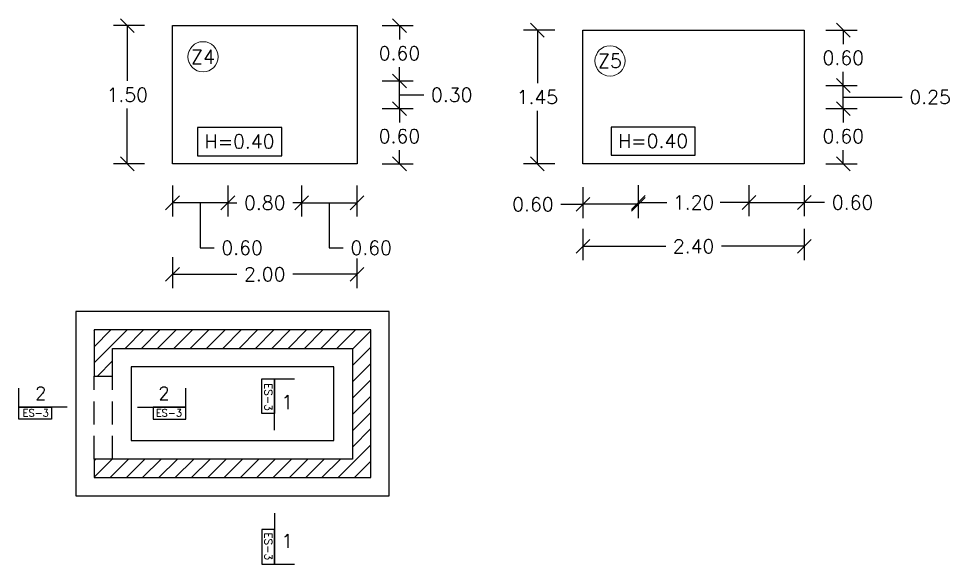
# Model space of a CAD drawing. Header units: metres. Extents: x -25 to 234, y -27 to 52.
# Drawn here: x 114.08 to 124.23, y -26.94 to -21.02 of the extents above; entities that cross this region are included whole.
import ezdxf

# ---------------------------------------------------------------- set-up
doc = ezdxf.new("R2010")
doc.units = ezdxf.units.M
doc.header["$LTSCALE"] = 0.1
doc.header["$MEASUREMENT"] = 0
doc.header["$PDMODE"] = 66
doc.linetypes.add('CONTINUA', pattern=[0])
doc.linetypes.add('HIDDEN', pattern=[0.375, 0.25, -0.125])
doc.layers.add('0-S-GRID-IDEN', color=1, linetype='Continuous', lineweight=9)
for name, color, linetype in [('DIMENSIONES', 7, 'Continuous'), ('DIMTEXTO', 4, 'Continuous'), ('HATCH', 8, 'Continuous'), ('MUROS', 7, 'Continuous'), ('TEXTOS', 4, 'Continuous'), ('VIGAS', 1, 'HIDDEN'), ('ZAPATAS', 6, 'Continuous')]:
    doc.layers.add(name, color=color, linetype=linetype)
doc.styles.add('SMPLEX', font='simplex.shx')
doc.dimstyles.new('DIM-75', dxfattribs={"dimscale": 0.75, "dimtxt": 0.2, "dimasz": 0.2, "dimexe": 0.2, "dimexo": 0.2, "dimgap": 0.1, "dimtad": 0, "dimtih": 1, "dimtoh": 1, "dimzin": 0, "dimdsep": 46, "dimtxsty": 'SMPLEX', "dimblk1": 'OBLIQUE', "dimblk2": 'OBLIQUE', "dimsah": 1, "dimcen": 0.2, "dimclrd": 4, "dimclre": 4, "dimclrt": 4, "dimadec": 0, "dimazin": 0, "dimtfac": 1, "dimtmove": 1, "dimatfit": 3, "dimldrblk": 'OPEN30', "dimfxl": 0.25, "dimfxlon": 1, "dimtfill": 1, "dimtolj": 1, "dimtzin": 0, "dimarcsym": 0})

# ---------------------------------------------------------------- blocks, each defined once
blk = doc.blocks.new('_Oblique')
at = {"color": 0, "linetype": 'ByBlock', "lineweight": -2}
blk.add_line((-0.5, -0.5), (0.5, 0.5), dxfattribs=at)
blk = doc.blocks.new('*D365')
at = {"layer": 'Defpoints', "color": 0, "linetype": 'CONTINUA', "transparency": 16777216}
for p in [(120.799, -21.995), (121.999, -21.995), (121.999, -23.013)]:
    blk.add_point(p, dxfattribs=at)
at = {"layer": 'DIMENSIONES', "color": 4, "linetype": 'CONTINUA', "lineweight": -2, "transparency": 16777216}
for p, q in [((120.799, -22.826), (120.799, -23.163)), ((121.999, -22.826), (121.999, -23.163)), ((120.799, -23.013), (121.11, -23.013)), ((121.999, -23.013), (121.688, -23.013))]:
    blk.add_line(p, q, dxfattribs=at)
at = {"layer": 'DIMENSIONES', "color": 4, "linetype": 'CONTINUA', "lineweight": -2, "transparency": 16777216, "xscale": 0.15, "yscale": 0.15, "zscale": 0.15, "rotation": 180}
blk.add_blockref('_Oblique', (120.799, -23.013), dxfattribs=at)
at = {"layer": 'DIMENSIONES', "color": 4, "linetype": 'CONTINUA', "lineweight": -2, "transparency": 16777216, "xscale": 0.15, "yscale": 0.15, "zscale": 0.15}
blk.add_blockref('_Oblique', (121.999, -23.013), dxfattribs=at)
at = {"layer": 'DIMENSIONES', "color": 4, "linetype": 'CONTINUA', "transparency": 16777216, "insert": (121.399, -23.013), "char_height": 0.15, "attachment_point": 5, "style": 'SMPLEX', "bg_fill": 3, "box_fill_scale": 1.25, "bg_fill_color": 256, "bg_fill_true_color": 13158600, "bg_fill_transparency": 0}
blk.add_mtext('\\A1;1.20', dxfattribs=at)
blk = doc.blocks.new('_Open30')
at = {"layer": 'DIMTEXTO', "color": 0, "lineweight": -2}
for p, q in [((-1, 0.268), (0, 0)), ((0, 0), (-1, -0.268)), ((0, 0), (-1, 0))]:
    blk.add_line(p, q, dxfattribs=at)
blk = doc.blocks.new('*D366')
at = {"layer": 'Defpoints', "color": 0, "linetype": 'CONTINUA', "transparency": 16777216}
for p in [(116.349, -21.995), (117.149, -21.995), (117.149, -23.017)]:
    blk.add_point(p, dxfattribs=at)
at = {"layer": 'DIMENSIONES', "color": 4, "linetype": 'CONTINUA', "lineweight": -2, "transparency": 16777216}
for p, q in [((116.349, -22.83), (116.349, -23.167)), ((117.149, -22.83), (117.149, -23.167)), ((116.349, -23.017), (116.446, -23.017)), ((117.149, -23.017), (117.053, -23.017))]:
    blk.add_line(p, q, dxfattribs=at)
at = {"layer": 'DIMENSIONES', "color": 4, "linetype": 'CONTINUA', "lineweight": -2, "transparency": 16777216, "xscale": 0.15, "yscale": 0.15, "zscale": 0.15, "rotation": 180}
blk.add_blockref('_Oblique', (116.349, -23.017), dxfattribs=at)
at = {"layer": 'DIMENSIONES', "color": 4, "linetype": 'CONTINUA', "lineweight": -2, "transparency": 16777216, "xscale": 0.15, "yscale": 0.15, "zscale": 0.15}
blk.add_blockref('_Oblique', (117.149, -23.017), dxfattribs=at)
at = {"layer": 'DIMENSIONES', "color": 4, "linetype": 'CONTINUA', "transparency": 16777216, "insert": (116.749, -23.017), "char_height": 0.15, "attachment_point": 5, "style": 'SMPLEX', "bg_fill": 3, "box_fill_scale": 1.25, "bg_fill_color": 256, "bg_fill_true_color": 13158600, "bg_fill_transparency": 0}
blk.add_mtext('\\A1;0.80', dxfattribs=at)
blk = doc.blocks.new('*D374')
at = {"layer": 'Defpoints', "color": 0, "linetype": 'CONTINUA', "transparency": 16777216}
for p in [(117.149, -21.695), (118.209, -21.695), (117.75, -21.995)]:
    blk.add_point(p, dxfattribs=at)
at = {"layer": 'DIMENSIONES', "color": 4, "linetype": 'CONTINUA', "lineweight": -2, "transparency": 16777216}
for p, q in [((118.022, -21.695), (118.359, -21.695)), ((118.209, -21.995), (118.209, -21.695)), ((118.209, -21.845), (118.323, -21.845)), ((118.323, -21.845), (118.473, -21.845)), ((118.022, -21.995), (118.359, -21.995))]:
    blk.add_line(p, q, dxfattribs=at)
at = {"layer": 'DIMENSIONES', "color": 4, "linetype": 'CONTINUA', "lineweight": -2, "transparency": 16777216, "xscale": 0.15, "yscale": 0.15, "zscale": 0.15}
for p, rotation in [((118.209, -21.695), 90), ((118.209, -21.995), 270)]:
    blk.add_blockref('_Oblique', p, dxfattribs=dict(at, rotation=rotation))
at = {"layer": 'DIMENSIONES', "color": 4, "linetype": 'CONTINUA', "transparency": 16777216, "insert": (118.776, -21.845), "char_height": 0.15, "attachment_point": 5, "style": 'SMPLEX', "bg_fill": 3, "box_fill_scale": 1.25, "bg_fill_color": 256, "bg_fill_true_color": 13158600, "bg_fill_transparency": 0}
blk.add_mtext('\\A1;0.30', dxfattribs=at)
blk = doc.blocks.new('*D375')
at = {"layer": 'Defpoints', "color": 0, "linetype": 'CONTINUA', "transparency": 16777216}
for p in [(121.999, -21.745), (123.022, -21.745), (121.999, -21.995)]:
    blk.add_point(p, dxfattribs=at)
at = {"layer": 'DIMENSIONES', "color": 4, "linetype": 'CONTINUA', "lineweight": -2, "transparency": 16777216}
for p, q in [((122.834, -21.745), (123.172, -21.745)), ((123.022, -21.995), (123.022, -21.745)), ((123.022, -21.87), (123.509, -21.87)), ((123.509, -21.87), (123.659, -21.87)), ((122.834, -21.995), (123.172, -21.995))]:
    blk.add_line(p, q, dxfattribs=at)
at = {"layer": 'DIMENSIONES', "color": 4, "linetype": 'CONTINUA', "lineweight": -2, "transparency": 16777216, "xscale": 0.15, "yscale": 0.15, "zscale": 0.15}
for p, rotation in [((123.022, -21.745), 90), ((123.022, -21.995), 270)]:
    blk.add_blockref('_Oblique', p, dxfattribs=dict(at, rotation=rotation))
at = {"layer": 'DIMENSIONES', "color": 4, "linetype": 'CONTINUA', "transparency": 16777216, "insert": (123.963, -21.87), "char_height": 0.15, "attachment_point": 5, "style": 'SMPLEX', "bg_fill": 3, "box_fill_scale": 1.25, "bg_fill_color": 256, "bg_fill_true_color": 13158600, "bg_fill_transparency": 0}
blk.add_mtext('\\A1;0.25', dxfattribs=at)
blk = doc.blocks.new('*D376')
at = {"layer": 'Defpoints', "color": 0, "linetype": 'CONTINUA', "transparency": 16777216}
for p in [(120.199, -22.595), (122.599, -22.595), (122.599, -23.489)]:
    blk.add_point(p, dxfattribs=at)
at = {"layer": 'DIMENSIONES', "color": 4, "linetype": 'CONTINUA', "lineweight": -2, "transparency": 16777216}
for p, q in [((120.199, -23.301), (120.199, -23.639)), ((122.599, -23.301), (122.599, -23.639)), ((120.199, -23.489), (121.096, -23.489)), ((122.599, -23.489), (121.703, -23.489))]:
    blk.add_line(p, q, dxfattribs=at)
at = {"layer": 'DIMENSIONES', "color": 4, "linetype": 'CONTINUA', "lineweight": -2, "transparency": 16777216, "xscale": 0.15, "yscale": 0.15, "zscale": 0.15, "rotation": 180}
blk.add_blockref('_Oblique', (120.199, -23.489), dxfattribs=at)
at = {"layer": 'DIMENSIONES', "color": 4, "linetype": 'CONTINUA', "lineweight": -2, "transparency": 16777216, "xscale": 0.15, "yscale": 0.15, "zscale": 0.15}
blk.add_blockref('_Oblique', (122.599, -23.489), dxfattribs=at)
at = {"layer": 'DIMENSIONES', "color": 4, "linetype": 'CONTINUA', "transparency": 16777216, "insert": (121.399, -23.489), "char_height": 0.15, "attachment_point": 5, "style": 'SMPLEX', "bg_fill": 3, "box_fill_scale": 1.25, "bg_fill_color": 256, "bg_fill_true_color": 13158600, "bg_fill_transparency": 0}
blk.add_mtext('\\A1;2.40', dxfattribs=at)
blk = doc.blocks.new('*D377')
at = {"layer": 'Defpoints', "color": 0, "linetype": 'CONTINUA', "transparency": 16777216}
for p in [(119.705, -21.145), (120.199, -21.145), (120.199, -22.595)]:
    blk.add_point(p, dxfattribs=at)
at = {"layer": 'DIMENSIONES', "color": 4, "linetype": 'CONTINUA', "lineweight": -2, "transparency": 16777216}
for p, q in [((119.893, -21.145), (119.555, -21.145)), ((119.705, -21.145), (119.705, -21.72)), ((119.705, -22.595), (119.705, -22.02)), ((119.893, -22.595), (119.555, -22.595))]:
    blk.add_line(p, q, dxfattribs=at)
at = {"layer": 'DIMENSIONES', "color": 4, "linetype": 'CONTINUA', "lineweight": -2, "transparency": 16777216, "xscale": 0.15, "yscale": 0.15, "zscale": 0.15}
for p, rotation in [((119.705, -21.145), 90), ((119.705, -22.595), 270)]:
    blk.add_blockref('_Oblique', p, dxfattribs=dict(at, rotation=rotation))
at = {"layer": 'DIMENSIONES', "color": 4, "linetype": 'CONTINUA', "transparency": 16777216, "insert": (119.705, -21.87), "char_height": 0.15, "attachment_point": 5, "style": 'SMPLEX', "bg_fill": 3, "box_fill_scale": 1.25, "bg_fill_color": 256, "bg_fill_true_color": 13158600, "bg_fill_transparency": 0}
blk.add_mtext('\\A1;1.45', dxfattribs=at)
blk = doc.blocks.new('*D378')
at = {"layer": 'Defpoints', "color": 0, "linetype": 'CONTINUA', "transparency": 16777216}
for p in [(115.749, -22.951), (117.749, -22.951), (117.749, -23.792)]:
    blk.add_point(p, dxfattribs=at)
at = {"layer": 'DIMENSIONES', "color": 4, "linetype": 'CONTINUA', "lineweight": -2, "transparency": 16777216}
for p, q in [((115.749, -23.605), (115.749, -23.942)), ((117.749, -23.605), (117.749, -23.942)), ((115.749, -23.792), (116.446, -23.792)), ((117.749, -23.792), (117.053, -23.792))]:
    blk.add_line(p, q, dxfattribs=at)
at = {"layer": 'DIMENSIONES', "color": 4, "linetype": 'CONTINUA', "lineweight": -2, "transparency": 16777216, "xscale": 0.15, "yscale": 0.15, "zscale": 0.15, "rotation": 180}
blk.add_blockref('_Oblique', (115.749, -23.792), dxfattribs=at)
at = {"layer": 'DIMENSIONES', "color": 4, "linetype": 'CONTINUA', "lineweight": -2, "transparency": 16777216, "xscale": 0.15, "yscale": 0.15, "zscale": 0.15}
blk.add_blockref('_Oblique', (117.749, -23.792), dxfattribs=at)
at = {"layer": 'DIMENSIONES', "color": 4, "linetype": 'CONTINUA', "transparency": 16777216, "insert": (116.749, -23.792), "char_height": 0.15, "attachment_point": 5, "style": 'SMPLEX', "bg_fill": 3, "box_fill_scale": 1.25, "bg_fill_color": 256, "bg_fill_true_color": 13158600, "bg_fill_transparency": 0}
blk.add_mtext('\\A1;2.00', dxfattribs=at)
blk = doc.blocks.new('*D379')
at = {"layer": 'Defpoints', "color": 0, "linetype": 'CONTINUA', "transparency": 16777216}
for p in [(115.258, -21.095), (115.749, -21.095), (115.749, -22.595)]:
    blk.add_point(p, dxfattribs=at)
at = {"layer": 'DIMENSIONES', "color": 4, "linetype": 'CONTINUA', "lineweight": -2, "transparency": 16777216}
for p, q in [((115.446, -21.095), (115.108, -21.095)), ((115.258, -21.095), (115.258, -21.695)), ((115.258, -22.595), (115.258, -21.995)), ((115.446, -22.595), (115.108, -22.595))]:
    blk.add_line(p, q, dxfattribs=at)
at = {"layer": 'DIMENSIONES', "color": 4, "linetype": 'CONTINUA', "lineweight": -2, "transparency": 16777216, "xscale": 0.15, "yscale": 0.15, "zscale": 0.15}
for p, rotation in [((115.258, -21.095), 90), ((115.258, -22.595), 270)]:
    blk.add_blockref('_Oblique', p, dxfattribs=dict(at, rotation=rotation))
at = {"layer": 'DIMENSIONES', "color": 4, "linetype": 'CONTINUA', "transparency": 16777216, "insert": (115.258, -21.845), "char_height": 0.15, "attachment_point": 5, "style": 'SMPLEX', "bg_fill": 3, "box_fill_scale": 1.25, "bg_fill_color": 256, "bg_fill_true_color": 13158600, "bg_fill_transparency": 0}
blk.add_mtext('\\A1;1.50', dxfattribs=at)
blk = doc.blocks.new('*D411')
at = {"layer": 'Defpoints', "color": 0, "linetype": 'CONTINUA', "transparency": 16777216}
for p in [(121.999, -21.995), (122.066, -22.595), (123.022, -22.595)]:
    blk.add_point(p, dxfattribs=at)
at = {"layer": 'DIMENSIONES', "color": 4, "linetype": 'CONTINUA', "lineweight": -2, "transparency": 16777216}
for p, q in [((122.834, -21.995), (123.172, -21.995)), ((123.022, -21.995), (123.022, -22.145)), ((123.022, -22.595), (123.022, -22.445)), ((122.834, -22.595), (123.172, -22.595))]:
    blk.add_line(p, q, dxfattribs=at)
at = {"layer": 'DIMENSIONES', "color": 4, "linetype": 'CONTINUA', "lineweight": -2, "transparency": 16777216, "xscale": 0.15, "yscale": 0.15, "zscale": 0.15}
for p, rotation in [((123.022, -21.995), 90), ((123.022, -22.595), 270)]:
    blk.add_blockref('_Oblique', p, dxfattribs=dict(at, rotation=rotation))
at = {"layer": 'DIMENSIONES', "color": 4, "linetype": 'CONTINUA', "transparency": 16777216, "insert": (123.022, -22.295), "char_height": 0.15, "attachment_point": 5, "style": 'SMPLEX', "bg_fill": 3, "box_fill_scale": 1.25, "bg_fill_color": 256, "bg_fill_true_color": 13158600, "bg_fill_transparency": 0}
blk.add_mtext('\\A1;0.60', dxfattribs=at)
blk = doc.blocks.new('*D412')
at = {"layer": 'Defpoints', "color": 0, "linetype": 'CONTINUA', "transparency": 16777216}
for p in [(117.75, -21.995), (117.75, -22.595), (118.209, -22.595)]:
    blk.add_point(p, dxfattribs=at)
at = {"layer": 'DIMENSIONES', "color": 4, "linetype": 'CONTINUA', "lineweight": -2, "transparency": 16777216}
for p, q in [((118.022, -21.995), (118.359, -21.995)), ((118.209, -21.995), (118.209, -22.145)), ((118.209, -22.595), (118.209, -22.445)), ((118.022, -22.595), (118.359, -22.595))]:
    blk.add_line(p, q, dxfattribs=at)
at = {"layer": 'DIMENSIONES', "color": 4, "linetype": 'CONTINUA', "lineweight": -2, "transparency": 16777216, "xscale": 0.15, "yscale": 0.15, "zscale": 0.15}
for p, rotation in [((118.209, -21.995), 90), ((118.209, -22.595), 270)]:
    blk.add_blockref('_Oblique', p, dxfattribs=dict(at, rotation=rotation))
at = {"layer": 'DIMENSIONES', "color": 4, "linetype": 'CONTINUA', "transparency": 16777216, "insert": (118.209, -22.295), "char_height": 0.15, "attachment_point": 5, "style": 'SMPLEX', "bg_fill": 3, "box_fill_scale": 1.25, "bg_fill_color": 256, "bg_fill_true_color": 13158600, "bg_fill_transparency": 0}
blk.add_mtext('\\A1;0.60', dxfattribs=at)
blk = doc.blocks.new('*D442')
at = {"layer": 'Defpoints', "color": 0, "linetype": 'CONTINUA', "transparency": 16777216}
for p in [(117.149, -21.095), (118.209, -21.095), (117.149, -21.695)]:
    blk.add_point(p, dxfattribs=at)
at = {"layer": 'DIMENSIONES', "color": 4, "linetype": 'CONTINUA', "lineweight": -2, "transparency": 16777216}
for p, q in [((118.022, -21.095), (118.359, -21.095)), ((118.209, -21.095), (118.209, -21.245)), ((118.209, -21.695), (118.209, -21.545)), ((118.022, -21.695), (118.359, -21.695))]:
    blk.add_line(p, q, dxfattribs=at)
at = {"layer": 'DIMENSIONES', "color": 4, "linetype": 'CONTINUA', "lineweight": -2, "transparency": 16777216, "xscale": 0.15, "yscale": 0.15, "zscale": 0.15}
for p, rotation in [((118.209, -21.095), 90), ((118.209, -21.695), 270)]:
    blk.add_blockref('_Oblique', p, dxfattribs=dict(at, rotation=rotation))
at = {"layer": 'DIMENSIONES', "color": 4, "linetype": 'CONTINUA', "transparency": 16777216, "insert": (118.209, -21.395), "char_height": 0.15, "attachment_point": 5, "style": 'SMPLEX', "bg_fill": 3, "box_fill_scale": 1.25, "bg_fill_color": 256, "bg_fill_true_color": 13158600, "bg_fill_transparency": 0}
blk.add_mtext('\\A1;0.60', dxfattribs=at)
blk = doc.blocks.new('*D443')
at = {"layer": 'Defpoints', "color": 0, "linetype": 'CONTINUA', "transparency": 16777216}
for p in [(117.149, -21.995), (117.749, -21.995), (117.749, -23.017)]:
    blk.add_point(p, dxfattribs=at)
at = {"layer": 'DIMENSIONES', "color": 4, "linetype": 'CONTINUA', "lineweight": -2, "transparency": 16777216}
for p, q in [((117.149, -22.83), (117.149, -23.167)), ((117.749, -22.83), (117.749, -23.167)), ((117.149, -23.017), (117.749, -23.017)), ((117.449, -23.017), (117.449, -23.505)), ((117.449, -23.505), (117.599, -23.505))]:
    blk.add_line(p, q, dxfattribs=at)
at = {"layer": 'DIMENSIONES', "color": 4, "linetype": 'CONTINUA', "lineweight": -2, "transparency": 16777216, "xscale": 0.15, "yscale": 0.15, "zscale": 0.15, "rotation": 180}
blk.add_blockref('_Oblique', (117.149, -23.017), dxfattribs=at)
at = {"layer": 'DIMENSIONES', "color": 4, "linetype": 'CONTINUA', "lineweight": -2, "transparency": 16777216, "xscale": 0.15, "yscale": 0.15, "zscale": 0.15}
blk.add_blockref('_Oblique', (117.749, -23.017), dxfattribs=at)
at = {"layer": 'DIMENSIONES', "color": 4, "linetype": 'CONTINUA', "transparency": 16777216, "insert": (117.903, -23.505), "char_height": 0.15, "attachment_point": 5, "style": 'SMPLEX', "bg_fill": 3, "box_fill_scale": 1.25, "bg_fill_color": 256, "bg_fill_true_color": 13158600, "bg_fill_transparency": 0}
blk.add_mtext('\\A1;0.60', dxfattribs=at)
blk = doc.blocks.new('*D444')
at = {"layer": 'Defpoints', "color": 0, "linetype": 'CONTINUA', "transparency": 16777216}
for p in [(115.749, -21.995), (116.349, -21.995), (115.749, -23.017)]:
    blk.add_point(p, dxfattribs=at)
at = {"layer": 'DIMENSIONES', "color": 4, "linetype": 'CONTINUA', "lineweight": -2, "transparency": 16777216}
for p, q in [((115.749, -22.83), (115.749, -23.167)), ((116.349, -22.83), (116.349, -23.167)), ((116.349, -23.017), (115.749, -23.017)), ((116.049, -23.017), (116.049, -23.505)), ((116.049, -23.505), (116.199, -23.505))]:
    blk.add_line(p, q, dxfattribs=at)
at = {"layer": 'DIMENSIONES', "color": 4, "linetype": 'CONTINUA', "lineweight": -2, "transparency": 16777216, "xscale": 0.15, "yscale": 0.15, "zscale": 0.15, "rotation": 180}
blk.add_blockref('_Oblique', (115.749, -23.017), dxfattribs=at)
at = {"layer": 'DIMENSIONES', "color": 4, "linetype": 'CONTINUA', "lineweight": -2, "transparency": 16777216, "xscale": 0.15, "yscale": 0.15, "zscale": 0.15}
blk.add_blockref('_Oblique', (116.349, -23.017), dxfattribs=at)
at = {"layer": 'DIMENSIONES', "color": 4, "linetype": 'CONTINUA', "transparency": 16777216, "insert": (116.503, -23.505), "char_height": 0.15, "attachment_point": 5, "style": 'SMPLEX', "bg_fill": 3, "box_fill_scale": 1.25, "bg_fill_color": 256, "bg_fill_true_color": 13158600, "bg_fill_transparency": 0}
blk.add_mtext('\\A1;0.60', dxfattribs=at)
blk = doc.blocks.new('*D445')
at = {"layer": 'Defpoints', "color": 0, "linetype": 'CONTINUA', "transparency": 16777216}
for p in [(120.799, -21.995), (120.199, -22.015), (120.199, -23.033)]:
    blk.add_point(p, dxfattribs=at)
at = {"layer": 'DIMENSIONES', "color": 4, "linetype": 'CONTINUA', "lineweight": -2, "transparency": 16777216}
for p, q in [((120.199, -22.846), (120.199, -23.183)), ((120.799, -22.846), (120.799, -23.183)), ((119.961, -23.033), (120.199, -23.033)), ((120.799, -23.033), (120.199, -23.033))]:
    blk.add_line(p, q, dxfattribs=at)
at = {"layer": 'DIMENSIONES', "color": 4, "linetype": 'CONTINUA', "lineweight": -2, "transparency": 16777216, "xscale": 0.15, "yscale": 0.15, "zscale": 0.15, "rotation": 180}
blk.add_blockref('_Oblique', (120.199, -23.033), dxfattribs=at)
at = {"layer": 'DIMENSIONES', "color": 4, "linetype": 'CONTINUA', "lineweight": -2, "transparency": 16777216, "xscale": 0.15, "yscale": 0.15, "zscale": 0.15}
blk.add_blockref('_Oblique', (120.799, -23.033), dxfattribs=at)
at = {"layer": 'DIMENSIONES', "color": 4, "linetype": 'CONTINUA', "transparency": 16777216, "insert": (119.657, -23.033), "char_height": 0.15, "attachment_point": 5, "style": 'SMPLEX', "bg_fill": 3, "box_fill_scale": 1.25, "bg_fill_color": 256, "bg_fill_true_color": 13158600, "bg_fill_transparency": 0}
blk.add_mtext('\\A1;0.60', dxfattribs=at)
blk = doc.blocks.new('*D446')
at = {"layer": 'Defpoints', "color": 0, "linetype": 'CONTINUA', "transparency": 16777216}
for p in [(121.999, -21.995), (122.599, -21.995), (122.599, -23.013)]:
    blk.add_point(p, dxfattribs=at)
at = {"layer": 'DIMENSIONES', "color": 4, "linetype": 'CONTINUA', "lineweight": -2, "transparency": 16777216}
for p, q in [((121.999, -22.826), (121.999, -23.163)), ((122.599, -22.826), (122.599, -23.163)), ((121.999, -23.013), (122.599, -23.013)), ((122.819, -23.013), (122.599, -23.013))]:
    blk.add_line(p, q, dxfattribs=at)
at = {"layer": 'DIMENSIONES', "color": 4, "linetype": 'CONTINUA', "lineweight": -2, "transparency": 16777216, "xscale": 0.15, "yscale": 0.15, "zscale": 0.15, "rotation": 180}
blk.add_blockref('_Oblique', (121.999, -23.013), dxfattribs=at)
at = {"layer": 'DIMENSIONES', "color": 4, "linetype": 'CONTINUA', "lineweight": -2, "transparency": 16777216, "xscale": 0.15, "yscale": 0.15, "zscale": 0.15}
blk.add_blockref('_Oblique', (122.599, -23.013), dxfattribs=at)
at = {"layer": 'DIMENSIONES', "color": 4, "linetype": 'CONTINUA', "transparency": 16777216, "insert": (123.123, -23.013), "char_height": 0.15, "attachment_point": 5, "style": 'SMPLEX', "bg_fill": 3, "box_fill_scale": 1.25, "bg_fill_color": 256, "bg_fill_true_color": 13158600, "bg_fill_transparency": 0}
blk.add_mtext('\\A1;0.60', dxfattribs=at)
blk = doc.blocks.new('*D447')
at = {"layer": 'Defpoints', "color": 0, "linetype": 'CONTINUA', "transparency": 16777216}
for p in [(121.999, -21.145), (123.022, -21.145), (121.999, -21.745)]:
    blk.add_point(p, dxfattribs=at)
at = {"layer": 'DIMENSIONES', "color": 4, "linetype": 'CONTINUA', "lineweight": -2, "transparency": 16777216}
for p, q in [((122.834, -21.145), (123.172, -21.145)), ((123.022, -21.145), (123.022, -21.295)), ((123.022, -21.745), (123.022, -21.595)), ((122.834, -21.745), (123.172, -21.745))]:
    blk.add_line(p, q, dxfattribs=at)
at = {"layer": 'DIMENSIONES', "color": 4, "linetype": 'CONTINUA', "lineweight": -2, "transparency": 16777216, "xscale": 0.15, "yscale": 0.15, "zscale": 0.15}
for p, rotation in [((123.022, -21.145), 90), ((123.022, -21.745), 270)]:
    blk.add_blockref('_Oblique', p, dxfattribs=dict(at, rotation=rotation))
at = {"layer": 'DIMENSIONES', "color": 4, "linetype": 'CONTINUA', "transparency": 16777216, "insert": (123.022, -21.445), "char_height": 0.15, "attachment_point": 5, "style": 'SMPLEX', "bg_fill": 3, "box_fill_scale": 1.25, "bg_fill_color": 256, "bg_fill_true_color": 13158600, "bg_fill_transparency": 0}
blk.add_mtext('\\A1;0.60', dxfattribs=at)

msp = doc.modelspace()

# ---------------------------------------------------------------- hatches: boundary and pattern name
at = {"layer": 'HATCH', "linetype": 'CONTINUA'}
h = msp.add_hatch(dxfattribs=at)
h.set_pattern_fill('ANSI31', color=256)
h.paths.add_polyline_path([(115.0993, -24.8964), (115.0993, -24.5964), (117.6993, -24.5964), (117.6993, -25.7964), (114.8993, -25.7964), (114.8993, -25.9964), (117.8993, -25.9964), (117.8993, -24.3964), (114.8993, -24.3964), (114.8993, -24.8964)])

# ---------------------------------------------------------------- linework, layer by layer
at = {"layer": 'MUROS', "linetype": 'CONTINUA'}
msp.add_lwpolyline([(115.0993, -24.8964), (115.0993, -24.5964), (117.6993, -24.5964), (117.6993, -25.7964), (114.8993, -25.7964), (114.8993, -25.9964), (117.8993, -25.9964), (117.8993, -24.3964), (114.8993, -24.3964), (114.8993, -24.8964), (115.0993, -24.8964)], dxfattribs=at)
at = {"layer": 'TEXTOS', "color": 6, "linetype": 'Continuous', "ltscale": 0.01}
for p, q in [((116.7169, -24.9275), (117.0704, -24.9275)), ((114.0809, -25.3635), (114.0809, -25.0288)), ((115.8944, -25.3635), (115.8944, -25.0288)), ((116.7169, -26.938), (117.0704, -26.938))]:
    msp.add_line(p, q, dxfattribs=at)
at = {"layer": 'TEXTOS', "color": 5, "linetype": 'Continuous', "ltscale": 0.01}
for p, q in [((114.6056, -25.2347), (114.0809, -25.2347)), ((115.3698, -25.2347), (115.8944, -25.2347))]:
    msp.add_line(p, q, dxfattribs=at)
at = {"layer": 'TEXTOS', "color": 8, "linetype": 'Continuous', "ltscale": 0.01}
for points in [[(114.0809, -25.3635), (114.0809, -25.2347), (114.4369, -25.2347), (114.4369, -25.3635)], [(115.8944, -25.3635), (115.8944, -25.2347), (115.5385, -25.2347), (115.5385, -25.3635)]]:
    msp.add_lwpolyline(points, close=True, dxfattribs=at)
at = {"layer": 'VIGAS', "ltscale": 10}
for p, q in [((114.8993, -25.7964), (114.8993, -24.8964)), ((115.0993, -25.7964), (115.0993, -24.8964))]:
    msp.add_line(p, q, dxfattribs=at)
at = {"layer": 'ZAPATAS', "lineweight": 25}
for points in [[(114.6993, -26.1964), (118.0993, -26.1964), (118.0993, -24.1964), (114.6993, -24.1964)], [(115.2993, -25.5964), (117.4993, -25.5964), (117.4993, -24.7964), (115.2993, -24.7964)]]:
    msp.add_lwpolyline(points, close=True, dxfattribs=at)

# ---------------------------------------------------------------- texts
at = {"layer": 'DIMTEXTO', "color": 4, "lineweight": -3, "attachment_point": 5, "style": 'SMPLEX', "bg_fill": 3, "box_fill_scale": 1.1, "bg_fill_color": 256, "bg_fill_true_color": 13158600, "bg_fill_transparency": 0}
for s, insert, char_height in [('2', (114.3196, -25.0829), 0.142), ('1', (116.9929, -26.6862), 0.15)]:
    msp.add_mtext(s, dxfattribs=dict(at, insert=insert, char_height=char_height))
at = {"layer": 'TEXTOS', "color": 4, "ltscale": 0.5, "char_height": 0.0825, "attachment_point": 5, "rotation": 270, "style": 'SMPLEX'}
for insert in [(116.7885, -25.123), (116.7885, -26.7425)]:
    msp.add_mtext('ES-3', dxfattribs=dict(at, insert=insert))
at = {"layer": 'TEXTOS', "color": 4, "ltscale": 0.5, "char_height": 0.0781, "attachment_point": 5, "style": 'SMPLEX'}
for insert in [(114.266, -25.2957), (115.7093, -25.2957)]:
    msp.add_mtext('ES-3', dxfattribs=dict(at, insert=insert))

# ---------------------------------------------------------------- dimensions: what is measured, and where the dimension line sits
at = {"layer": 'DIMENSIONES', "linetype": 'CONTINUA'}
for base, p1, p2, picture, middle in [((117.1491, -23.0171), (116.3491, -21.995), (117.1491, -21.995), '*D366', (116.7491, -23.0171)), ((121.9991, -23.013), (120.7991, -21.995), (121.9991, -21.995), '*D365', (121.3991, -23.013))]:
    dim = msp.add_linear_dim(base=base, p1=p1, p2=p2, dimstyle='DIM-75', dxfattribs=at)
    dim.commit()
    dim.dimension.update_dxf_attribs({"geometry": picture, "text_midpoint": middle})

# ---------------------------------------------------------------- next in the draw order: linework, layer by layer
at = {"layer": 'TEXTOS', "color": 5, "linetype": 'Continuous', "ltscale": 0.01}
msp.add_line((116.8529, -26.3838), (116.8529, -26.938), dxfattribs=at)
at = {"layer": 'TEXTOS', "color": 8, "linetype": 'Continuous', "ltscale": 0.01}
msp.add_lwpolyline([(116.7169, -26.938), (116.8529, -26.938), (116.8529, -26.562), (116.7169, -26.562)], close=True, dxfattribs=at)

# ---------------------------------------------------------------- next in the draw order: texts
at = {"layer": 'DIMTEXTO', "color": 4, "lineweight": -3, "attachment_point": 5, "style": 'SMPLEX', "bg_fill": 3, "box_fill_scale": 1.1, "bg_fill_color": 256, "bg_fill_true_color": 13158600, "bg_fill_transparency": 0}
for s, insert, char_height in [('2', (115.6557, -25.0829), 0.142), ('1', (116.9929, -25.1794), 0.15)]:
    msp.add_mtext(s, dxfattribs=dict(at, insert=insert, char_height=char_height))

# ---------------------------------------------------------------- next in the draw order: dimensions: what is measured, and where the dimension line sits
at = {"layer": 'DIMENSIONES', "linetype": 'CONTINUA'}
dim = msp.add_linear_dim(base=(118.209, -21.695), p1=(117.7505, -21.995), p2=(117.1491, -21.695), angle=90, dimstyle='DIM-75', dxfattribs=at)
dim.commit()
dim.dimension.update_dxf_attribs({"geometry": '*D374', "text_midpoint": (118.5476, -21.845), "dimtype": 160})
dim = msp.add_linear_dim(base=(123.0219, -21.745), p1=(121.9991, -21.995), p2=(121.9991, -21.745), angle=90, dimstyle='DIM-75', dxfattribs=at)
dim.commit()
dim.dimension.update_dxf_attribs({"geometry": '*D375', "text_midpoint": (123.7344, -21.87)})
dim = msp.add_linear_dim(base=(117.7491, -23.7923), p1=(115.7491, -22.9507), p2=(117.7491, -22.9507), dimstyle='DIM-75', dxfattribs=at)
dim.commit()
dim.dimension.update_dxf_attribs({"geometry": '*D378', "text_midpoint": (116.7491, -23.7923)})

# ---------------------------------------------------------------- next in the draw order: linework, layer by layer
at = {"layer": 'TEXTOS', "color": 5, "linetype": 'Continuous', "ltscale": 0.01}
msp.add_line((116.8529, -25.4817), (116.8529, -24.9275), dxfattribs=at)
at = {"layer": 'TEXTOS', "color": 8, "linetype": 'Continuous', "ltscale": 0.01}
msp.add_lwpolyline([(116.7169, -24.9275), (116.8529, -24.9275), (116.8529, -25.3035), (116.7169, -25.3035)], close=True, dxfattribs=at)
at = {"layer": 'ZAPATAS', "lineweight": 25}
for points in [[(115.7491, -21.095), (117.7491, -21.095), (117.7491, -22.595), (115.7491, -22.595)], [(120.1991, -21.145), (122.5991, -21.145), (122.5991, -22.595), (120.1991, -22.595)]]:
    msp.add_lwpolyline(points, close=True, dxfattribs=at)

# ---------------------------------------------------------------- next in the draw order: texts
at = {"layer": 'DIMTEXTO', "color": 4, "char_height": 0.15, "attachment_point": 5, "rotation": 0, "style": 'SMPLEX', "bg_fill": 3, "box_fill_scale": 1.1, "bg_fill_color": 256, "bg_fill_true_color": 13158600, "bg_fill_transparency": 0}
for s, insert in [('\\A1;Z4', (116.0796, -21.4331)), ('\\A1;Z5', (120.4925, -21.4775))]:
    msp.add_mtext(s, dxfattribs=dict(at, insert=insert))

# ---------------------------------------------------------------- next in the draw order: dimensions: what is measured, and where the dimension line sits
at = {"layer": 'DIMENSIONES', "linetype": 'CONTINUA'}
for base, p1, p2, picture, middle in [((115.2581, -21.095), (115.7491, -22.595), (115.7491, -21.095), '*D379', (115.2581, -21.845)), ((118.209, -21.095), (117.1491, -21.695), (117.1491, -21.095), '*D442', (118.209, -21.395)), ((123.0219, -21.145), (121.999, -21.745), (121.999, -21.145), '*D447', (123.0219, -21.445)), ((118.209, -22.595), (117.7505, -21.995), (117.7505, -22.595), '*D412', (118.209, -22.295))]:
    dim = msp.add_linear_dim(base=base, p1=p1, p2=p2, angle=90, dimstyle='DIM-75', dxfattribs=at)
    dim.commit()
    dim.dimension.update_dxf_attribs({"geometry": picture, "text_midpoint": middle})
dim = msp.add_linear_dim(base=(122.5991, -23.489), p1=(120.1991, -22.595), p2=(122.5991, -22.595), dimstyle='DIM-75', dxfattribs=at)
dim.commit()
dim.dimension.update_dxf_attribs({"geometry": '*D376', "text_midpoint": (121.3991, -23.489)})

# ---------------------------------------------------------------- next in the draw order: linework, layer by layer
at = {"layer": '0-S-GRID-IDEN'}
for centre in [(116.0796, -21.4331), (120.4925, -21.4775)]:
    msp.add_circle(centre, 0.164, dxfattribs=at)

# ---------------------------------------------------------------- next in the draw order: dimensions: what is measured, and where the dimension line sits
at = {"layer": 'DIMENSIONES', "linetype": 'CONTINUA'}
for base, p1, p2, picture, middle in [((119.7055, -21.145), (120.1991, -22.595), (120.1991, -21.145), '*D377', (119.7055, -21.87)), ((123.0219, -22.595), (121.9991, -21.995), (122.0657, -22.595), '*D411', (123.0219, -22.295))]:
    dim = msp.add_linear_dim(base=base, p1=p1, p2=p2, angle=90, dimstyle='DIM-75', dxfattribs=at)
    dim.commit()
    dim.dimension.update_dxf_attribs({"geometry": picture, "text_midpoint": middle})
for base, p1, p2, picture, middle in [((115.7491, -23.0171), (116.3491, -21.995), (115.7491, -21.995), '*D444', (116.2741, -23.5046)), ((117.7491, -23.0171), (117.1491, -21.995), (117.7491, -21.995), '*D443', (117.6741, -23.5046))]:
    dim = msp.add_linear_dim(base=base, p1=p1, p2=p2, dimstyle='DIM-75', dxfattribs=at)
    dim.commit()
    dim.dimension.update_dxf_attribs({"geometry": picture, "text_midpoint": middle})

# ---------------------------------------------------------------- next in the draw order: linework, layer by layer
at = {"layer": 'DIMTEXTO', "color": 4}
msp.add_lwpolyline([(116.9326, -22.2), (116.0202, -22.2), (116.0202, -22.5056), (116.9326, -22.5056)], close=True, dxfattribs=at)

# ---------------------------------------------------------------- next in the draw order: dimensions: what is measured, and where the dimension line sits
at = {"layer": 'DIMENSIONES', "linetype": 'CONTINUA'}
for base, p1, p2, picture, middle in [((120.1991, -23.033), (120.7991, -21.995), (120.1991, -22.015), '*D445', (119.6574, -23.033)), ((122.5991, -23.013), (121.9991, -21.995), (122.5991, -21.995), '*D446', (123.123, -23.013))]:
    dim = msp.add_linear_dim(base=base, p1=p1, p2=p2, dimstyle='DIM-75', dxfattribs=at)
    dim.commit()
    dim.dimension.update_dxf_attribs({"geometry": picture, "text_midpoint": middle, "dimtype": 160})

# ---------------------------------------------------------------- next in the draw order: linework, layer by layer
at = {"layer": 'DIMTEXTO', "color": 4}
msp.add_lwpolyline([(121.417, -22.195), (120.5046, -22.195), (120.5046, -22.5006), (121.417, -22.5006)], close=True, dxfattribs=at)

# ---------------------------------------------------------------- next in the draw order: texts
at = {"layer": 'DIMTEXTO', "color": 4, "insert": (116.4758, -22.351), "char_height": 0.15, "attachment_point": 5, "rotation": 0, "style": 'SMPLEX', "bg_fill": 3, "box_fill_scale": 1.1, "bg_fill_color": 256, "bg_fill_true_color": 13158600, "bg_fill_transparency": 0}
msp.add_mtext('\\A1;H=0.40', dxfattribs=at)

# ---------------------------------------------------------------- next in the draw order: texts
at = {"layer": 'DIMTEXTO', "color": 4, "insert": (120.9601, -22.346), "char_height": 0.15, "attachment_point": 5, "rotation": 0, "style": 'SMPLEX', "bg_fill": 3, "box_fill_scale": 1.1, "bg_fill_color": 256, "bg_fill_true_color": 13158600, "bg_fill_transparency": 0}
msp.add_mtext('\\A1;H=0.40', dxfattribs=at)

doc.saveas('drawing.dxf')
